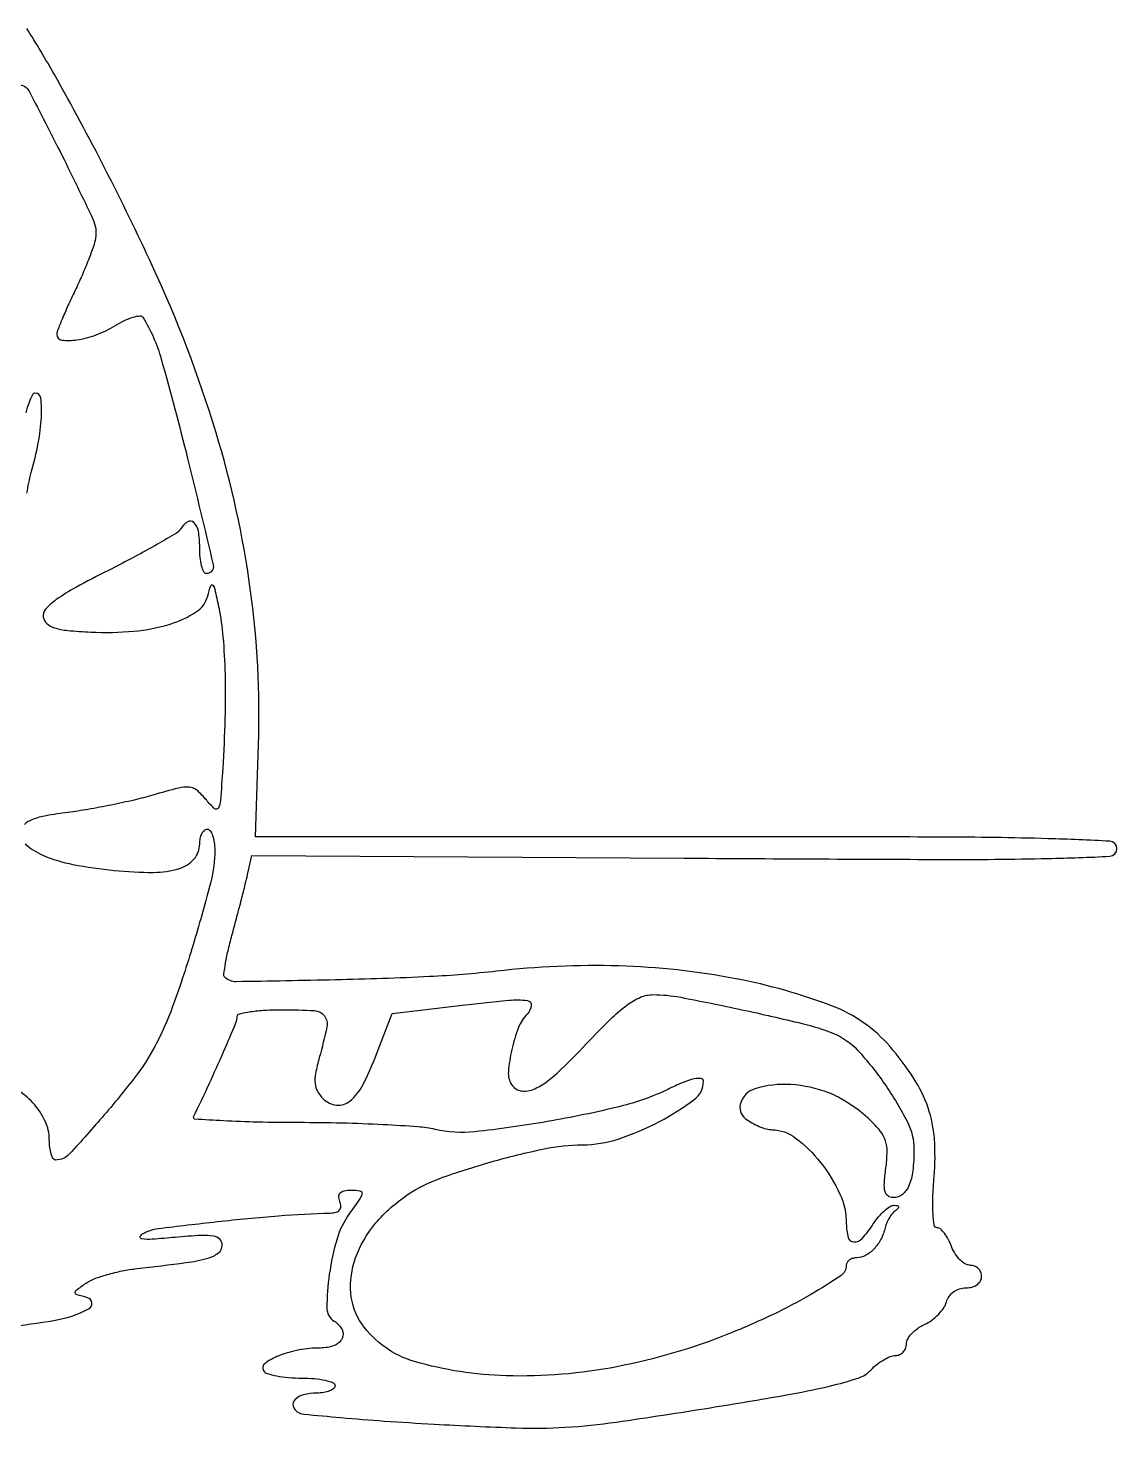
# Model space of a CAD drawing. Extents: x 0 to 434, y 12 to 280.
# Drawn here: x 289.2 to 434, y 14.2 to 200.6 of the extents above; entities that cross this region are included whole.
import ezdxf

# ---------------------------------------------------------------- set-up
doc = ezdxf.new("R2010")
doc.units = 0

msp = doc.modelspace()

# ---------------------------------------------------------------- linework, layer by layer
for points in [[(280.292213, 27.212126, 0.020897), (292.610432, 28.66715, 0.08129), (297.23028, 30.206255, 0.684873), (297.059846, 31.694601, -0.01049), (295.67259, 32.088647, -0.305819), (295.45233, 32.361311, -0.258849), (295.605865, 32.704501, -0.008134), (296.892535, 33.637282, -0.063371), (297.974409, 34.206637, -0.020361), (299.701629, 34.773566, -0.019944), (301.69444, 35.25397, -0.021063), (303.683305, 35.563826, 0.004215), (310.168133, 36.351443, 0.034952), (313.072947, 36.937769, 0.097982), (314.49288, 37.649049, 0.231789), (315, 38.684202, 0.198825), (314.677632, 39.462837, 0.156955), (313.858962, 39.883198, 0.055634), (312.195137, 39.969531, 0.00778), (308.753876, 39.711399, -0.005635), (305.698632, 39.469039, -0.045111), (304.288084, 39.500459, -0.450641), (304.085415, 39.789454, -0.209332), (304.398536, 40.203156, -0.096519), (306.47227, 40.885226, -0.003936), (314.32557, 41.811864, -0.007659), (322.486261, 42.583383, -0.012884), (329.356989, 42.949086, 0.059186), (330.133825, 43.063036, 0.15533), (330.602046, 43.364525, 0.180955), (330.768244, 43.845831, 0.085421), (330.638374, 44.5, -0.087953), (330.509328, 45.167561, -0.199527), (330.695762, 45.636533, -0.153122), (331.212259, 45.915118, -0.047727), (332.099479, 46, -0.033588), (333.303076, 45.919056, -0.394665), (333.574785, 45.586268, -0.133666), (333.352941, 44.944581, -0.005041), (331.887234, 42.841635, 0.082449), (330.269434, 39.528557, 0.037635), (329.24135, 34.809123, 0.033211), (328.914264, 30.327704, 0.261658), (329.886863, 28.569923, -0.132014), (330.929192, 27.461578, -0.245794), (330.941411, 26.26034, -0.188659), (329.888006, 25.325188, -0.088497), (328.0651, 25, 0.045444), (325.210447, 24.740008, 0.048943), (322.522985, 23.968786, 0.062649), (320.688047, 22.960619, 0.392712), (320.498843, 22.001873, 0.179706), (320.999178, 21.612271, 0.027639), (322.240685, 21.2943, 0.027907), (323.813102, 21.073252, 0.020969), (325.559017, 21, -0.021227), (327.261135, 20.927706, -0.03416), (328.695461, 20.70625, -0.037703), (329.73472, 20.388352, -0.308946), (330, 20, -0.222681), (329.820624, 19.617207, -0.076538), (329.282961, 19.29375, -0.058208), (328.49372, 19.07317, -0.039081), (327.559017, 19, 0.062063), (325.824415, 18.783859, 0.133725), (324.66127, 18.127418, 0.26717), (324.429724, 17.287423, 0.19337), (325.01862, 16.488492, 0.114801), (325.865573, 16.203138, 0.00195), (330.787041, 15.746731, 0.004875), (336.546395, 15.291819, 0.003211), (343.179584, 14.875698, 0.005474), (354.102258, 14.38077, 0.023407), (360.623364, 14.462107, 0.021058), (367.413906, 15.152948, 0.003853), (379.894652, 17.0546, 0.003495), (389.842145, 18.7202, 0.014659), (395.780876, 19.937686, 0.021305), (399.563904, 21.001493, 0.125454), (401.288955, 22.098296, -0.036551), (402.081357, 22.826009, -0.035109), (402.981587, 23.441375, -0.037178), (403.852967, 23.867794, -0.095483), (404.538955, 24, 0.103255), (405.09646, 24.116371, 0.098841), (405.570818, 24.446923, 0.096897), (405.888684, 24.940705, 0.094976), (406, 25.521439, -0.129273), (406.174226, 26.184048, -0.057603), (406.709478, 26.919215, -0.051586), (407.49135, 27.609576, -0.048216), (408.415246, 28.143337, 0.050162), (409.375676, 28.703191, 0.04244), (410.265284, 29.472229, 0.044388), (410.959154, 30.322571, 0.085185), (411.321626, 31.121898, -0.091173), (411.668053, 31.86232, -0.080918), (412.267466, 32.467089, -0.078633), (413.044986, 32.86343, -0.078781), (413.90638, 33, 0.066206), (414.726668, 33.109095, 0.089551), (415.401063, 33.429116, 0.106036), (415.842133, 33.914282, 0.132401), (416, 34.5, 0.100723), (415.883506, 35.072421, 0.098326), (415.552104, 35.559375, 0.097539), (415.05719, 35.885578, 0.097378), (414.475249, 36, -0.13645), (413.822013, 36.18165, -0.06206), (413.119185, 36.734375, -0.054776), (412.476685, 37.54372, -0.049595), (412, 38.5, 0.031572), (411.565179, 39.457073, 0.041178), (411.044781, 40.265625, 0.046535), (410.518985, 40.833223, 0.184711), (410.082933, 41, -0.368878), (409.702965, 41.324475, -0.024699), (409.536844, 42.858989, -0.024246), (409.515436, 45.007298, -0.011281), (409.685617, 47.790044, 0.038898), (409.715171, 52.813578, 0.064319), (408.872297, 56.964435, 0.062101), (406.975007, 60.863805, 0.03374), (403.76931, 65.130634, 0.124202), (396.171942, 70.461722, 0.044029), (383.300717, 74.117346, 0.040057), (367.732217, 75.815659, 0.035781), (351.482646, 75.117396, -0.016801), (342.564239, 74.394519, -0.006346), (330.060457, 73.961863, -0.001621), (316.847489, 73.715341, -0.202921), (315.340794, 74.325873, -0.234628), (315.212719, 74.706632, -0.008986), (315.448884, 76.223914, -0.014443), (315.822711, 78.056133, -0.009493), (316.353533, 80.142515, 0.002193), (316.956906, 82.377014, 0.002068), (317.552706, 84.660614, 0.002055), (318.063815, 86.68789, 0.0072), (318.368906, 88), (318.912382, 90.5), (376.456191, 90.148578, 0.000612), (410.71722, 89.981275, 0.006345), (424.821623, 90.10864, 0.006857), (433.049612, 90.400297, 0.399891), (434, 91.398578, 0.398164), (433.051923, 92.400393, 0.006791), (424.805538, 92.743012, 0.006362), (410.707381, 92.957587, 0.000624), (376.704576, 93), (319.409151, 93), (319.811773, 105.25, 0.042415), (318.733674, 125.994452, 0.039749), (314.180379, 146.729845, 0.034478), (305.692596, 168.972381, 0.020157), (292.672414, 194.365984, 0.012222), (288.995547, 200.520362, 0.026614)], [(287.927593, 193, -0.27927), (289.30129, 192.167832, -0.0043), (293.693765, 183.581756, -0.006129), (297.79873, 175.1273, -0.153072), (298.144873, 172.597221, -0.04213), (297.865077, 171.510656, -0.009396), (297.198364, 169.712333, -0.009691), (296.346343, 167.658306, -0.009224), (295.40184, 165.604467, 0.005924), (294.481791, 163.638102, 0.008166), (293.70554, 161.849434, 0.005529), (293.098831, 160.339492, 0.093019), (293, 159.812847, 0.376722), (293.654408, 159.067557, 0.069661), (295.638295, 159.086246, 0.052481), (298.225836, 159.756289, 0.047358), (300.713708, 160.966969, -0.024669), (301.98269, 161.657278, -0.039136), (303.135231, 162.105175, -0.046303), (304.039123, 162.288293, -0.288791), (304.444325, 162.090084, -0.069828), (306.885184, 156.53722, -0.008008), (310.387819, 143.30125, -0.003233), (313.794602, 129.148372, -0.483224), (312.883825, 128, -0.294558), (312.541772, 128.220654, -0.044434), (312.259623, 129.028125, -0.038021), (312.063989, 130.158688, -0.023839), (312, 131.5, 0.040138), (311.827778, 133.641934, 0.15988), (311.229952, 134.797179, 0.345173), (310.401053, 134.889937, 0.116505), (309.48243, 133.971571, -0.119207), (308.902972, 133.398419, -0.005027), (306.393161, 131.919168, -0.008414), (303.348245, 130.233119, -0.005861), (299.858318, 128.428843, 0.008179), (295.518138, 126.159429, 0.031174), (292.931133, 124.535803, 0.052083), (291.491707, 123.255719, 0.236265), (291.194948, 122.207271, 0.166187), (291.678272, 121.358319, 0.105292), (292.679399, 120.792972, 0.052832), (294.442183, 120.43804, 0.011783), (297.510043, 120.224293, 0.033371), (303.257785, 120.343411, 0.05315), (308.078085, 121.288654, 0.068541), (311.521446, 122.895893, 0.188088), (313.064739, 125.03319, -0.01697), (313.464238, 126.384281, -0.565124), (313.734404, 126.444867, -0.13669), (314.007179, 125.934629, -0.003921), (314.52969, 123.5, -0.029822), (315.093852, 119.607741, -0.01488), (315.365423, 114.634941, -0.012966), (315.358778, 108.768803, -0.00882), (315.060477, 102.100218, -0.00317), (314.766401, 97.825142, -0.100923), (314.481588, 96.820254, -0.49354), (313.980377, 96.730852, -0.037447), (312.884799, 97.89394, 0.045343), (311.664404, 99.149286, 0.156051), (310.630708, 99.585456, 0.08524), (309.188395, 99.46926, 0.008114), (305.765386, 98.534126, -0.013217), (303.290842, 97.885169, -0.007353), (300.244545, 97.218849, -0.007329), (297.139701, 96.634668, -0.011763), (294.474283, 96.23784, 0.01378), (291.590408, 95.79659, 0.047668), (289.774099, 95.284804, 0.082947), (288.691744, 94.642712, 0.171553)], [(289.023933, 138.710518, -0.032984), (289.603773, 141.431501, 0.021857), (290.53493, 145.369392, 0.03475), (290.945926, 148.806347, 0.040058), (290.868649, 151.336878, 0.382178), (290.127808, 152, 0.281666), (289.747637, 151.767382, 0.028275), (289.298805, 150.751563, 0.028912), (288.871539, 149.378631, 0.018727)], [(288.779826, 92.061119, 0.084815), (291.14891, 90.541019, 0.052864), (295.139614, 89.325666, 0.022833), (300.645679, 88.525383, 0.023919), (305.851797, 88.260428, 0.07585), (309.291829, 88.77467, 0.138968), (311.253852, 90.048844, 0.181624), (312, 92.035184, -0.048922), (312.073747, 92.787094, -0.068922), (312.29375, 93.422835, -0.089104), (312.618175, 93.850907, -0.188314), (313, 94, -0.243944), (313.383693, 93.800956, -0.067583), (313.70625, 93.179488, -0.051982), (313.927108, 92.276669, -0.034025), (314, 91.206768, -0.062847), (313.47188, 87.021759, -0.010204), (311.270316, 79.112104, -0.011861), (308.657829, 71.11085, -0.032438), (306.319329, 65.643463, -0.044424), (303.711425, 61.463508, -0.01602), (299.309582, 56.004961, -0.009081), (294.647384, 50.783103, -0.208912), (292.854943, 50, -0.261899), (292.52608, 50.184943, -0.059572), (292.251139, 50.78888, -0.04692), (292.062148, 51.656679, -0.030175), (292, 52.685549, 0.110684), (291.442288, 55.17407, 0.074569), (289.816886, 57.602682, 0.076501), (287.60534, 59.388972, 0.132447)]]:
    msp.add_lwpolyline(points, format="xyb")
msp.add_lwpolyline([(355.546953, 69.404096, 0.105097), (354.391164, 67.624397, 0.036689), (353.503844, 64.685338, 0.034998), (353.057707, 61.731281, 0.159712), (353.459899, 60.064885, 0.235006), (354.874224, 59.186844, 0.148993), (356.81385, 59.583778, 0.064672), (359.547649, 61.5638, 0.015953), (363.464195, 65.5, -0.010785), (366.576542, 68.693299, -0.0353), (368.818702, 70.605331, -0.055356), (370.629084, 71.653767, -0.103954), (372.2764, 72, -0.047385), (375.972885, 71.648895, -0.005577), (384.083307, 70.000168, -0.006251), (392.132233, 68.164676, -0.035945), (396.295266, 66.83771, -0.112126), (399.464799, 64.651837, -0.034229), (403.128782, 60.077099, -0.034028), (406.125645, 55.064391, -0.118249), (407, 51.418996, -0.027493), (406.842411, 48.555182, -0.073462), (406.32481, 46.582543, -0.120975), (405.457197, 45.427039, -0.173194), (404.261342, 45, -0.155774), (403.557191, 45.224833, -0.177502), (403.158576, 45.805836, -0.08014), (403.058157, 46.918115, -0.01586), (403.261773, 48.914998, 0.028484), (403.428696, 51.096175, 0.084545), (403.206359, 52.574665, 0.089092), (402.515558, 53.852293, 0.033924), (401.143442, 55.351379, 0.02665), (399.925909, 56.394677, 0.018521), (398.449576, 57.444545, 0.018733), (396.953093, 58.349039, 0.036254), (395.6849, 58.936382, 0.07371), (390.620731, 60.037457, 0.092146), (385.851591, 59.47771, 0.235469), (383.957934, 57.666604, 0.328074), (384.601615, 55.500548, 0.03459), (385.447001, 54.948164, 0.028425), (386.416797, 54.476366, 0.029322), (387.36127, 54.145116, 0.064842), (388.115141, 54.031803, -0.159528), (391.262403, 52.932366, -0.062213), (394.588396, 49.663501, -0.060557), (397.145844, 45.481217, -0.107376), (398, 41.54966, 0.065362), (398.24257, 39.701997, 0.335806), (399.007231, 39.106364, 0.217114), (400.134295, 39.601279, 0.037366), (401.591957, 41.5, -0.0296), (402.302432, 42.455792, -0.035461), (403.082242, 43.261127, -0.038195), (403.819422, 43.826498, -0.148934), (404.36501, 43.984687, -0.050128), (404.795543, 43.93554, -0.303561), (404.943741, 43.781946, -0.245842), (404.872242, 43.554077, -0.037768), (404.5, 43.234687, 0.064697), (404.092684, 42.845343, 0.035136), (403.696169, 42.276197, 0.03434), (403.368393, 41.630286, 0.045662), (403.16781, 41.00343, -0.066121), (402.611823, 39.482544, -0.068991), (401.683996, 38.183696, -0.076851), (400.546706, 37.302236, -0.127164), (399.377555, 37, 0.069976), (398.851072, 36.925955, 0.085829), (398.404657, 36.709935, 0.10012), (398.106188, 36.389099, 0.138302), (398, 36.012545, -0.249059), (397.259517, 34.618191, -0.016507), (393.287142, 32.119868, -0.021281), (388.198738, 29.432837, -0.015608), (382.349244, 26.875979, -0.047508), (367.49718, 22.509807, -0.054629), (352.776679, 21.302563, -0.063398), (340.588468, 23.193875, -0.171453), (333.566082, 28.209118, -0.134281), (332.101193, 32.297594, -0.105589), (332.729227, 36.98052, -0.090393), (335.395931, 41.595005, -0.070588), (339.73443, 45.442952, -0.059345), (343.929435, 47.553087, -0.017728), (350.757631, 49.755805, -0.018137), (357.809395, 51.483964, -0.049526), (362.909963, 52.021962, 0.077941), (367.672066, 52.798699, 0.041973), (373.160498, 55.126605, 0.039419), (377.767467, 58.039664, 0.236295), (379, 60.502077, 0.386885), (378.680152, 60.853568, 0.080826), (377.772297, 60.792557, 0.04144), (376.301438, 60.319392, 0.014059), (374.25, 59.397889, -0.052877), (367.943972, 57.134188, -0.017092), (358.217317, 55.113744, -0.015428), (348.556433, 53.754523, -0.084449), (343.312842, 54.067281, 0.038699), (341.030867, 54.413834, 0.005828), (336.409606, 54.699324, 0.006511), (330.933916, 54.902135, 0.005584), (325.166667, 54.976143, -0.004914), (319.695301, 55.039023, -0.008505), (315.150493, 55.213305, -0.003209), (311.372564, 55.446909, -0.531399), (311.196714, 55.75, 0.004955), (313.26316, 60.124998, 0.005492), (315.171136, 64.39318, 0.002375), (316.822683, 68.249453, 0.100307), (317, 69.12443, -0.351392), (317.276505, 69.469291, -0.01856), (318.7625, 69.742801, -0.022522), (320.699749, 69.936919, -0.013709), (323, 70, -0.015443), (327.259526, 69.86841, -0.21656), (328.579557, 69.167199, -0.219269), (328.910357, 67.716901, -0.015848), (327.911224, 63.618913, 0.018588), (327.40779, 61.503754, 0.073088), (327.340211, 60.168723, 0.106529), (327.666282, 59.142309, 0.066484), (328.435565, 58.135864, 0.171451), (330.203038, 57.291218, 0.204009), (331.957754, 57.826903, 0.0995), (333.723201, 60.038623, 0.027789), (335.536754, 64.102459), (337.594205, 69.5), (346.547103, 70.541541, -0.004456), (353.093889, 71.244094, -0.055986), (355.577656, 71.209659, -0.411454), (356.098854, 70.544162, -0.168855)], format="xyb", close=True)

doc.saveas('drawing.dxf')
